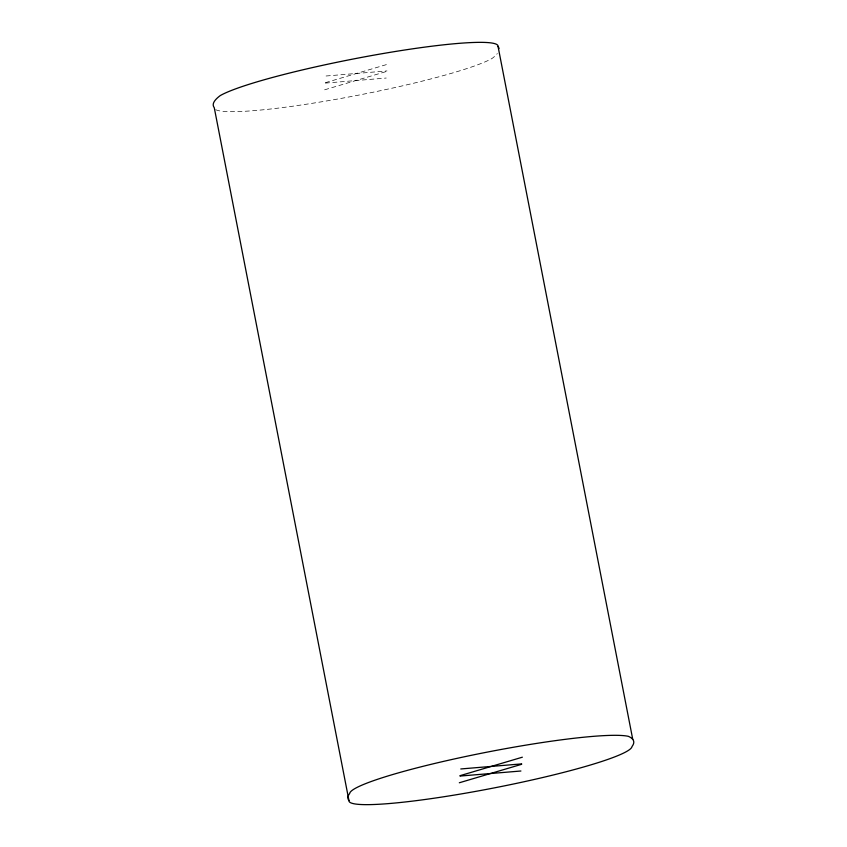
<?xml version="1.0" encoding="UTF-8"?>
<svg xmlns="http://www.w3.org/2000/svg" width="847" height="847" viewBox="0 0 847 847"><rect width="100%" height="100%" fill="white"/><g stroke="black" fill="none" stroke-linecap="round" stroke-linejoin="round"><path stroke-width="0.64" stroke-dasharray="4.24 3.18" d="M325.375 82.699L387.672 64.234M324.634 89.803L386.92 71.339M326.084 75.997L386.963 70.936M325.333 83.101L386.221 78.04M215.741 109.686A144.159 14.823 -11 0 0 346.762 97.373A144.159 14.823 -11 0 0 492.065 58.443A398.238 40.931 -11 0 0 497.305 53.541"/><path stroke-width="1.27" d="M460.08 775.661L522.366 757.197M459.328 782.766L521.625 764.301M460.779 768.96L521.667 763.899M460.037 776.064L520.916 771.003M348.953 800.574A398.238 40.931 -11 0 1 349.695 793.459A144.159 14.823 -11 0 1 474.352 754.688A144.159 14.823 -11 0 1 628.347 736.329A398.238 40.931 -11 0 1 632 746.503A144.159 14.823 -11 0 1 488.857 788.938A144.159 14.823 -11 0 1 348.953 800.574L214.249 107.611A398.238 40.931 -11 0 1 220.241 95.595A144.159 14.823 -11 0 1 376.597 54.663A144.159 14.823 -11 0 1 498.047 46.426L632.751 739.389M498.047 46.426A398.238 40.931 -11 0 1 499.021 48.565"/></g></svg>
